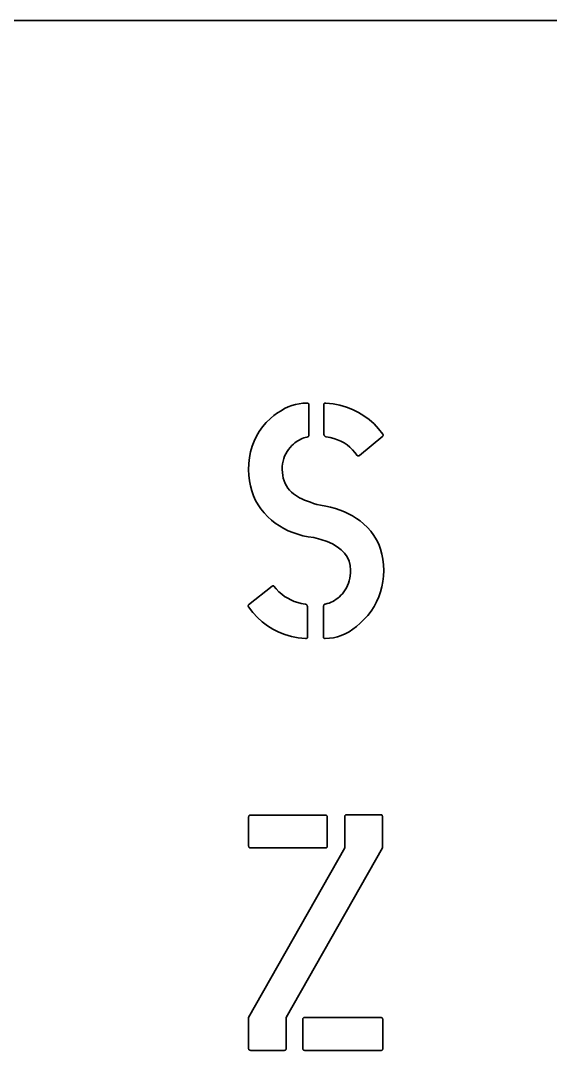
# Model space of a CAD drawing. Extents: x 10 to 410, y -69 to 348.
# Drawn here: x 153 to 198, y 261 to 348.5 of the extents above; entities that cross this region are included whole.
import ezdxf

# ---------------------------------------------------------------- set-up
doc = ezdxf.new("R2010")
doc.units = 0

msp = doc.modelspace()

# ---------------------------------------------------------------- linework, layer by layer
at = {"color": 7, "lineweight": 35}
msp.add_line((410, 348.5), (10, 348.5), dxfattribs=at)
at = {"color": 7, "lineweight": 35, "ltscale": 0.008043}
msp.add_line((176.020844, 315.789734), (176.329132, 315.881714), dxfattribs=at)
at = {"color": 7, "lineweight": 35, "ltscale": 0.007922}
msp.add_line((176.329132, 315.881714), (176.63913, 315.947449), dxfattribs=at)
at = {"color": 7, "lineweight": 35, "ltscale": 0.007855}
msp.add_line((176.63913, 315.947449), (176.950851, 315.986877), dxfattribs=at)
at = {"color": 7, "lineweight": 35, "ltscale": 0.007843}
msp.add_line((176.950851, 315.986877), (177.264282, 316), dxfattribs=at)
at = {"color": 7, "lineweight": 35, "ltscale": 0.00095}
msp.add_line((177.264282, 316), (177.302277, 315.99884), dxfattribs=at)
at = {"color": 7, "lineweight": 35, "ltscale": 0.000854}
msp.add_line((177.302277, 315.99884), (177.336273, 315.995422), dxfattribs=at)
at = {"color": 7, "lineweight": 35, "ltscale": 0.000763}
msp.add_line((177.336273, 315.995422), (177.366272, 315.989716), dxfattribs=at)
at = {"color": 7, "lineweight": 35, "ltscale": 0.00068}
for p, q in [((177.366272, 315.989716), (177.392273, 315.98172)), ((177.464279, 313.257141), (177.462555, 313.22998)), ((181.750854, 311.532593), (181.724854, 311.524567)), ((183.719711, 280.912842), (183.721436, 280.885712)), ((178.919998, 278.201721), (178.892853, 278.200012)), ((183.634293, 261.001709), (183.607147, 261))]:
    msp.add_line(p, q, dxfattribs=at)
at = {"color": 7, "lineweight": 35, "ltscale": 0.000607}
for p, q in [((177.392273, 315.98172), (177.414276, 315.971436)), ((178.791428, 298.893738), (178.812851, 298.905151))]:
    msp.add_line(p, q, dxfattribs=at)
at = {"color": 7, "lineweight": 35, "ltscale": 0.000549}
msp.add_line((177.414276, 315.971436), (177.432281, 315.958862), dxfattribs=at)
at = {"color": 7, "lineweight": 35, "ltscale": 0.000511}
msp.add_line((177.432281, 315.958862), (177.446289, 315.944), dxfattribs=at)
at = {"color": 7, "lineweight": 35, "ltscale": 0.000495}
msp.add_line((177.446289, 315.944), (177.456268, 315.92688), dxfattribs=at)
at = {"color": 7, "lineweight": 35, "ltscale": 0.000509}
for p, q in [((177.456268, 315.92688), (177.46228, 315.90741)), ((178.792862, 315.978577), (178.811707, 315.986267)), ((177.307129, 296.021423), (177.288284, 296.013733))]:
    msp.add_line(p, q, dxfattribs=at)
at = {"color": 7, "lineweight": 35, "ltscale": 0.000545}
msp.add_line((177.46228, 315.90741), (177.464279, 315.885712), dxfattribs=at)
at = {"color": 7, "lineweight": 35, "ltscale": 0.065714}
for p, q in [((177.464279, 315.885712), (177.464279, 313.257141)), ((180.521423, 278.200012), (180.521423, 280.828552)), ((172.350006, 261.171448), (172.350006, 263.799988))]:
    msp.add_line(p, q, dxfattribs=at)
at = {"color": 7, "lineweight": 35, "ltscale": 0.000409}
for p, q in [((178.75, 315.914307), (178.751724, 315.930573)), ((178.765427, 315.958008), (178.777435, 315.969147)), ((177.334564, 296.041992), (177.322571, 296.030853)), ((177.350006, 296.085693), (177.348267, 296.069427))]:
    msp.add_line(p, q, dxfattribs=at)
at = {"color": 7, "lineweight": 35, "ltscale": 0.063572}
msp.add_line((178.75, 313.371429), (178.75, 315.914307), dxfattribs=at)
at = {"color": 7, "lineweight": 35, "ltscale": 0.000386}
for p, q in [((178.751724, 315.930573), (178.756851, 315.945129)), ((177.348267, 296.069427), (177.34314, 296.054871))]:
    msp.add_line(p, q, dxfattribs=at)
at = {"color": 7, "lineweight": 35, "ltscale": 0.000387}
for p, q in [((178.756851, 315.945129), (178.765427, 315.958008)), ((177.34314, 296.054871), (177.334564, 296.041992))]:
    msp.add_line(p, q, dxfattribs=at)
at = {"color": 7, "lineweight": 35, "ltscale": 0.000452}
for p, q in [((178.777435, 315.969147), (178.792862, 315.978577)), ((177.322571, 296.030853), (177.307129, 296.021423))]:
    msp.add_line(p, q, dxfattribs=at)
at = {"color": 7, "lineweight": 35, "ltscale": 0.000577}
for p, q in [((178.811707, 315.986267), (178.834, 315.992279)), ((183.75, 313.371429), (183.765427, 313.354279)), ((183.765427, 313.217163), (183.75, 313.200012)), ((177.288284, 296.013733), (177.265991, 296.007721)), ((183.705994, 280.958557), (183.714569, 280.937134)), ((178.965714, 278.215424), (178.94429, 278.206848)), ((183.680008, 261.015442), (183.658569, 261.006866))]:
    msp.add_line(p, q, dxfattribs=at)
at = {"color": 7, "lineweight": 35, "ltscale": 0.000652}
for p, q in [((178.834, 315.992279), (178.859711, 315.996582)), ((177.265991, 296.007721), (177.24028, 296.003418)), ((172.392853, 280.950012), (172.411713, 280.968018)), ((178.985718, 280.957153), (179.003708, 280.938293)), ((180.564285, 280.978577), (180.583145, 280.996582)), ((172.411713, 278.231995), (172.392853, 278.25)), ((176.992859, 263.75), (177.011719, 263.768005)), ((183.699997, 263.757141), (183.718002, 263.738281)), ((172.399994, 261.042847), (172.382004, 261.061707))]:
    msp.add_line(p, q, dxfattribs=at)
at = {"color": 7, "lineweight": 35, "ltscale": 0.000731}
for p, q in [((178.859711, 315.996582), (178.888855, 315.999146)), ((177.24028, 296.003418), (177.211136, 296.000854))]:
    msp.add_line(p, q, dxfattribs=at)
at = {"color": 7, "lineweight": 35, "ltscale": 0.000815}
for p, q in [((178.888855, 315.999146), (178.921432, 316)), ((177.325409, 313.115723), (177.292847, 313.114288)), ((177.211136, 296.000854), (177.178558, 296)), ((183.550003, 281.028564), (183.582581, 281.027161)), ((179.035721, 278.371429), (179.034286, 278.338867))]:
    msp.add_line(p, q, dxfattribs=at)
at = {"color": 7, "lineweight": 35, "ltscale": 0.015329}
msp.add_line((178.921432, 316), (179.530273, 315.927429), dxfattribs=at)
at = {"color": 7, "lineweight": 35, "ltscale": 0.014803}
msp.add_line((179.530273, 315.927429), (180.111145, 315.812561), dxfattribs=at)
at = {"color": 7, "lineweight": 35, "ltscale": 0.009346}
msp.add_line((174.505127, 314.935425), (174.804855, 315.158875), dxfattribs=at)
at = {"color": 7, "lineweight": 35, "ltscale": 0.009005}
msp.add_line((174.804855, 315.158875), (175.106293, 315.356018), dxfattribs=at)
at = {"color": 7, "lineweight": 35, "ltscale": 0.008699}
msp.add_line((175.106293, 315.356018), (175.409424, 315.526855), dxfattribs=at)
at = {"color": 7, "lineweight": 35, "ltscale": 0.008435}
msp.add_line((175.409424, 315.526855), (175.714279, 315.671448), dxfattribs=at)
at = {"color": 7, "lineweight": 35, "ltscale": 0.008215}
msp.add_line((175.714279, 315.671448), (176.020844, 315.789734), dxfattribs=at)
at = {"color": 7, "lineweight": 35, "ltscale": 0.014369}
for p, q in [((180.111145, 315.812561), (180.664001, 315.655426)), ((175.988861, 296.180573), (175.436005, 296.337708))]:
    msp.add_line(p, q, dxfattribs=at)
at = {"color": 7, "lineweight": 35, "ltscale": 0.014037}
msp.add_line((180.664001, 315.655426), (181.188858, 315.455994), dxfattribs=at)
at = {"color": 7, "lineweight": 35, "ltscale": 0.013813}
msp.add_line((181.188858, 315.455994), (181.685699, 315.214294), dxfattribs=at)
at = {"color": 7, "lineweight": 35, "ltscale": 0.013704}
msp.add_line((181.685699, 315.214294), (182.154572, 314.930298), dxfattribs=at)
at = {"color": 7, "lineweight": 35, "ltscale": 0.012013}
msp.add_line((173.538574, 313.98172), (173.854279, 314.343994), dxfattribs=at)
at = {"color": 7, "lineweight": 35, "ltscale": 0.01228}
msp.add_line((173.854279, 314.343994), (174.207138, 314.68573), dxfattribs=at)
at = {"color": 7, "lineweight": 35, "ltscale": 0.009719}
msp.add_line((174.207138, 314.68573), (174.505127, 314.935425), dxfattribs=at)
at = {"color": 7, "lineweight": 35, "ltscale": 0.013712}
msp.add_line((182.154572, 314.930298), (182.595428, 314.604004), dxfattribs=at)
at = {"color": 7, "lineweight": 35, "ltscale": 0.013836}
msp.add_line((182.595428, 314.604004), (183.008286, 314.235413), dxfattribs=at)
at = {"color": 7, "lineweight": 35, "ltscale": 0.014073}
msp.add_line((183.008286, 314.235413), (183.393127, 313.824585), dxfattribs=at)
at = {"color": 7, "lineweight": 35, "ltscale": 0.011754}
msp.add_line((173.018555, 313.195435), (173.259995, 313.598877), dxfattribs=at)
at = {"color": 7, "lineweight": 35, "ltscale": 0.011837}
msp.add_line((173.259995, 313.598877), (173.538574, 313.98172), dxfattribs=at)
at = {"color": 7, "lineweight": 35, "ltscale": 0.0011}
msp.add_line((178.757141, 313.328003), (178.75, 313.371429), dxfattribs=at)
at = {"color": 7, "lineweight": 35, "ltscale": 0.001004}
for p, q in [((178.767151, 313.289124), (178.757141, 313.328003)), ((177.332855, 298.768005), (177.342865, 298.729126))]:
    msp.add_line(p, q, dxfattribs=at)
at = {"color": 7, "lineweight": 35, "ltscale": 0.000915}
msp.add_line((178.779999, 313.254852), (178.767151, 313.289124), dxfattribs=at)
at = {"color": 7, "lineweight": 35, "ltscale": 0.00084}
for p, q in [((178.795715, 313.225159), (178.779999, 313.254852)), ((177.304291, 298.832001), (177.319992, 298.802307))]:
    msp.add_line(p, q, dxfattribs=at)
at = {"color": 7, "lineweight": 35, "ltscale": 0.01442}
msp.add_line((183.393127, 313.824585), (183.75, 313.371429), dxfattribs=at)
at = {"color": 7, "lineweight": 35, "ltscale": 0.000523}
for p, q in [((183.765427, 313.354279), (183.77742, 313.337158)), ((183.77742, 313.234283), (183.765427, 313.217163))]:
    msp.add_line(p, q, dxfattribs=at)
at = {"color": 7, "lineweight": 35, "ltscale": 0.000479}
for p, q in [((183.77742, 313.337158), (183.785995, 313.320007)), ((183.785995, 313.251434), (183.77742, 313.234283))]:
    msp.add_line(p, q, dxfattribs=at)
at = {"color": 7, "lineweight": 35, "ltscale": 0.000448}
msp.add_line((183.785995, 313.320007), (183.791138, 313.302856), dxfattribs=at)
at = {"color": 7, "lineweight": 35, "ltscale": 0.000447}
msp.add_line((183.791138, 313.268555), (183.785995, 313.251434), dxfattribs=at)
at = {"color": 7, "lineweight": 35, "ltscale": 0.000431}
for p, q in [((183.791138, 313.302856), (183.792862, 313.285706)), ((183.792862, 313.285706), (183.791138, 313.268555))]:
    msp.add_line(p, q, dxfattribs=at)
at = {"color": 7, "lineweight": 35, "ltscale": 0.011874}
msp.add_line((172.647141, 312.326843), (172.81427, 312.771423), dxfattribs=at)
at = {"color": 7, "lineweight": 35, "ltscale": 0.011766}
msp.add_line((172.81427, 312.771423), (173.018555, 313.195435), dxfattribs=at)
at = {"color": 7, "lineweight": 35, "ltscale": 0.005688}
msp.add_line((176.035706, 312.399994), (175.878281, 312.235718), dxfattribs=at)
at = {"color": 7, "lineweight": 35, "ltscale": 0.004081}
msp.add_line((176.156281, 312.51001), (176.035706, 312.399994), dxfattribs=at)
at = {"color": 7, "lineweight": 35, "ltscale": 0.003961}
msp.add_line((176.277985, 312.61145), (176.156281, 312.51001), dxfattribs=at)
at = {"color": 7, "lineweight": 35, "ltscale": 0.00385}
msp.add_line((176.400848, 312.704285), (176.277985, 312.61145), dxfattribs=at)
at = {"color": 7, "lineweight": 35, "ltscale": 0.003749}
msp.add_line((176.524857, 312.788574), (176.400848, 312.704285), dxfattribs=at)
at = {"color": 7, "lineweight": 35, "ltscale": 0.003656}
msp.add_line((176.649994, 312.864288), (176.524857, 312.788574), dxfattribs=at)
at = {"color": 7, "lineweight": 35, "ltscale": 0.003575}
msp.add_line((176.776276, 312.931427), (176.649994, 312.864288), dxfattribs=at)
at = {"color": 7, "lineweight": 35, "ltscale": 0.003506}
msp.add_line((176.903717, 312.98999), (176.776276, 312.931427), dxfattribs=at)
at = {"color": 7, "lineweight": 35, "ltscale": 0.003449}
msp.add_line((177.032288, 313.039978), (176.903717, 312.98999), dxfattribs=at)
at = {"color": 7, "lineweight": 35, "ltscale": 0.003404}
msp.add_line((177.161987, 313.081421), (177.032288, 313.039978), dxfattribs=at)
at = {"color": 7, "lineweight": 35, "ltscale": 0.003373}
msp.add_line((177.292847, 313.114288), (177.161987, 313.081421), dxfattribs=at)
at = {"color": 7, "lineweight": 35, "ltscale": 0.000736}
for p, q in [((177.354553, 313.119995), (177.325409, 313.115723)), ((178.887146, 313.151978), (178.860001, 313.163422)), ((177.21286, 298.905151), (177.23999, 298.893738)), ((183.582581, 281.027161), (183.61171, 281.022858)), ((183.748566, 261.138855), (183.744293, 261.109711))]:
    msp.add_line(p, q, dxfattribs=at)
at = {"color": 7, "lineweight": 35, "ltscale": 0.000667}
for p, q in [((177.38028, 313.127136), (177.354553, 313.119995)), ((183.61171, 281.022858), (183.637436, 281.015717)), ((179.029999, 278.309692), (179.022858, 278.283997)), ((183.744293, 261.109711), (183.737152, 261.083984))]:
    msp.add_line(p, q, dxfattribs=at)
at = {"color": 7, "lineweight": 35, "ltscale": 0.000611}
for p, q in [((177.402557, 313.137146), (177.38028, 313.127136)), ((178.837143, 296.000854), (178.812851, 296.003418)), ((183.637436, 281.015717), (183.659714, 281.005707)), ((183.737152, 261.083984), (183.727142, 261.061707))]:
    msp.add_line(p, q, dxfattribs=at)
at = {"color": 7, "lineweight": 35, "ltscale": 0.000571}
for p, q in [((177.421417, 313.149994), (177.402557, 313.137146)), ((181.700562, 311.51886), (181.677994, 311.515442)), ((183.659714, 281.005707), (183.678574, 280.992859)), ((179.012863, 278.261719), (179, 278.242859)), ((183.727142, 261.061707), (183.714294, 261.042847))]:
    msp.add_line(p, q, dxfattribs=at)
at = {"color": 7, "lineweight": 35, "ltscale": 0.000551}
for p, q in [((177.436859, 313.16571), (177.421417, 313.149994)), ((183.678574, 280.992859), (183.694, 280.977142)), ((179, 278.242859), (178.984283, 278.227417))]:
    msp.add_line(p, q, dxfattribs=at)
at = {"color": 7, "lineweight": 35, "ltscale": 0.000552}
msp.add_line((177.448853, 313.184265), (177.436859, 313.16571), dxfattribs=at)
at = {"color": 7, "lineweight": 35, "ltscale": 0.000578}
msp.add_line((177.457428, 313.205719), (177.448853, 313.184265), dxfattribs=at)
at = {"color": 7, "lineweight": 35, "ltscale": 0.00062}
for p, q in [((177.462555, 313.22998), (177.457428, 313.205719)), ((183.658569, 261.006866), (183.634293, 261.001709))]:
    msp.add_line(p, q, dxfattribs=at)
at = {"color": 7, "lineweight": 35, "ltscale": 0.000782}
for p, q in [((178.814285, 313.200012), (178.795715, 313.225159)), ((177.285706, 298.857147), (177.304291, 298.832001))]:
    msp.add_line(p, q, dxfattribs=at)
at = {"color": 7, "lineweight": 35, "ltscale": 0.000742}
for p, q in [((178.835709, 313.179443), (178.814285, 313.200012)), ((177.264282, 298.877716), (177.285706, 298.857147))]:
    msp.add_line(p, q, dxfattribs=at)
at = {"color": 7, "lineweight": 35, "ltscale": 0.000727}
for p, q in [((178.860001, 313.163422), (178.835709, 313.179443)), ((177.23999, 298.893738), (177.264282, 298.877716))]:
    msp.add_line(p, q, dxfattribs=at)
at = {"color": 7, "lineweight": 35, "ltscale": 0.000769}
for p, q in [((178.917145, 313.145142), (178.887146, 313.151978)), ((177.182861, 298.911987), (177.21286, 298.905151))]:
    msp.add_line(p, q, dxfattribs=at)
at = {"color": 7, "lineweight": 35, "ltscale": 0.000823}
msp.add_line((178.949997, 313.142853), (178.917145, 313.145142), dxfattribs=at)
at = {"color": 7, "lineweight": 35, "ltscale": 0.008515}
msp.add_line((179.284851, 313.080566), (178.949997, 313.142853), dxfattribs=at)
at = {"color": 7, "lineweight": 35, "ltscale": 0.008243}
msp.add_line((179.603714, 312.996582), (179.284851, 313.080566), dxfattribs=at)
at = {"color": 7, "lineweight": 35, "ltscale": 0.008019}
msp.add_line((179.90657, 312.890869), (179.603714, 312.996582), dxfattribs=at)
at = {"color": 7, "lineweight": 35, "ltscale": 0.007847}
msp.add_line((180.193436, 312.763428), (179.90657, 312.890869), dxfattribs=at)
at = {"color": 7, "lineweight": 35, "ltscale": 0.00773}
msp.add_line((180.464279, 312.614288), (180.193436, 312.763428), dxfattribs=at)
at = {"color": 7, "lineweight": 35, "ltscale": 0.007671}
msp.add_line((180.719147, 312.44342), (180.464279, 312.614288), dxfattribs=at)
at = {"color": 7, "lineweight": 35, "ltscale": 0.00767}
msp.add_line((180.958008, 312.250854), (180.719147, 312.44342), dxfattribs=at)
at = {"color": 7, "lineweight": 35, "ltscale": 0.064385}
msp.add_line((183.75, 313.200012), (181.778564, 311.542847), dxfattribs=at)
at = {"color": 7, "lineweight": 35, "ltscale": 0.012363}
msp.add_line((172.424286, 311.375977), (172.517136, 311.861694), dxfattribs=at)
at = {"color": 7, "lineweight": 35, "ltscale": 0.012074}
msp.add_line((172.517136, 311.861694), (172.647141, 312.326843), dxfattribs=at)
at = {"color": 7, "lineweight": 35, "ltscale": 0.005462}
msp.add_line((175.505432, 311.691406), (175.414276, 311.492859), dxfattribs=at)
at = {"color": 7, "lineweight": 35, "ltscale": 0.00546}
msp.add_line((175.613129, 311.881409), (175.505432, 311.691406), dxfattribs=at)
at = {"color": 7, "lineweight": 35, "ltscale": 0.005499}
msp.add_line((175.737427, 312.062866), (175.613129, 311.881409), dxfattribs=at)
at = {"color": 7, "lineweight": 35, "ltscale": 0.005574}
msp.add_line((175.878281, 312.235718), (175.737427, 312.062866), dxfattribs=at)
at = {"color": 7, "lineweight": 35, "ltscale": 0.007729}
msp.add_line((181.180862, 312.03656), (180.958008, 312.250854), dxfattribs=at)
at = {"color": 7, "lineweight": 35, "ltscale": 0.007845}
msp.add_line((181.387711, 311.800568), (181.180862, 312.03656), dxfattribs=at)
at = {"color": 7, "lineweight": 35, "ltscale": 0.008017}
msp.add_line((181.578568, 311.542847), (181.387711, 311.800568), dxfattribs=at)
at = {"color": 7, "lineweight": 35, "ltscale": 0.0004}
msp.add_line((181.590851, 311.532593), (181.578568, 311.542847), dxfattribs=at)
at = {"color": 7, "lineweight": 35, "ltscale": 0.000404}
msp.add_line((181.604858, 311.524567), (181.590851, 311.532593), dxfattribs=at)
at = {"color": 7, "lineweight": 35, "ltscale": 0.000418}
for p, q in [((181.620575, 311.51886), (181.604858, 311.524567)), ((174.383148, 300.475433), (174.398849, 300.48114))]:
    msp.add_line(p, q, dxfattribs=at)
at = {"color": 7, "lineweight": 35, "ltscale": 0.000444}
msp.add_line((181.638, 311.515442), (181.620575, 311.51886), dxfattribs=at)
at = {"color": 7, "lineweight": 35, "ltscale": 0.00048}
msp.add_line((181.65715, 311.514282), (181.638, 311.515442), dxfattribs=at)
at = {"color": 7, "lineweight": 35, "ltscale": 0.000522}
msp.add_line((181.677994, 311.515442), (181.65715, 311.514282), dxfattribs=at)
at = {"color": 7, "lineweight": 35, "ltscale": 0.000624}
msp.add_line((181.724854, 311.524567), (181.700562, 311.51886), dxfattribs=at)
at = {"color": 7, "lineweight": 35, "ltscale": 0.000739}
msp.add_line((181.778564, 311.542847), (181.750854, 311.532593), dxfattribs=at)
at = {"color": 7, "lineweight": 35, "ltscale": 0.01318}
msp.add_line((172.350006, 310.342834), (172.368561, 310.86972), dxfattribs=at)
at = {"color": 7, "lineweight": 35, "ltscale": 0.012733}
msp.add_line((172.368561, 310.86972), (172.424286, 311.375977), dxfattribs=at)
at = {"color": 7, "lineweight": 35, "ltscale": 0.005854}
msp.add_line((175.24028, 310.845703), (175.215424, 310.612854), dxfattribs=at)
at = {"color": 7, "lineweight": 35, "ltscale": 0.005702}
msp.add_line((175.281708, 311.070007), (175.24028, 310.845703), dxfattribs=at)
at = {"color": 7, "lineweight": 35, "ltscale": 0.005584}
msp.add_line((175.339722, 311.285706), (175.281708, 311.070007), dxfattribs=at)
at = {"color": 7, "lineweight": 35, "ltscale": 0.005504}
msp.add_line((175.414276, 311.492859), (175.339722, 311.285706), dxfattribs=at)
at = {"color": 7, "lineweight": 35, "ltscale": 0.011935}
msp.add_line((172.366272, 309.865723), (172.350006, 310.342834), dxfattribs=at)
at = {"color": 7, "lineweight": 35, "ltscale": 0.011565}
msp.add_line((172.415131, 309.405701), (172.366272, 309.865723), dxfattribs=at)
at = {"color": 7, "lineweight": 35, "ltscale": 0.006039}
msp.add_line((175.215424, 310.612854), (175.207138, 310.371429), dxfattribs=at)
at = {"color": 7, "lineweight": 35, "ltscale": 0.006569}
msp.add_line((175.207138, 310.371429), (175.216858, 310.108856), dxfattribs=at)
at = {"color": 7, "lineweight": 35, "ltscale": 0.006307}
msp.add_line((175.216858, 310.108856), (175.246002, 309.858276), dxfattribs=at)
at = {"color": 7, "lineweight": 35, "ltscale": 0.006086}
msp.add_line((175.246002, 309.858276), (175.294556, 309.61972), dxfattribs=at)
at = {"color": 7, "lineweight": 35, "ltscale": 0.011257}
msp.add_line((172.496567, 308.96286), (172.415131, 309.405701), dxfattribs=at)
at = {"color": 7, "lineweight": 35, "ltscale": 0.011018}
msp.add_line((172.610565, 308.53714), (172.496567, 308.96286), dxfattribs=at)
at = {"color": 7, "lineweight": 35, "ltscale": 0.005914}
msp.add_line((175.294556, 309.61972), (175.362564, 309.393127), dxfattribs=at)
at = {"color": 7, "lineweight": 35, "ltscale": 0.005792}
msp.add_line((175.362564, 309.393127), (175.449997, 309.178589), dxfattribs=at)
at = {"color": 7, "lineweight": 35, "ltscale": 0.005726}
msp.add_line((175.449997, 309.178589), (175.556854, 308.976013), dxfattribs=at)
at = {"color": 7, "lineweight": 35, "ltscale": 0.005716}
msp.add_line((175.556854, 308.976013), (175.683136, 308.785431), dxfattribs=at)
at = {"color": 7, "lineweight": 35, "ltscale": 0.010852}
msp.add_line((172.757141, 308.128571), (172.610565, 308.53714), dxfattribs=at)
at = {"color": 7, "lineweight": 35, "ltscale": 0.010762}
msp.add_line((172.936279, 307.737122), (172.757141, 308.128571), dxfattribs=at)
at = {"color": 7, "lineweight": 35, "ltscale": 0.005762}
msp.add_line((175.683136, 308.785431), (175.828857, 308.606873), dxfattribs=at)
at = {"color": 7, "lineweight": 35, "ltscale": 0.005864}
msp.add_line((175.828857, 308.606873), (175.993988, 308.440308), dxfattribs=at)
at = {"color": 7, "lineweight": 35, "ltscale": 0.006019}
msp.add_line((175.993988, 308.440308), (176.178558, 308.285706), dxfattribs=at)
at = {"color": 7, "lineweight": 35, "ltscale": 0.004717}
msp.add_line((176.178558, 308.285706), (176.329987, 308.173157), dxfattribs=at)
at = {"color": 7, "lineweight": 35, "ltscale": 0.005021}
msp.add_line((176.329987, 308.173157), (176.498566, 308.063995), dxfattribs=at)
at = {"color": 7, "lineweight": 35, "ltscale": 0.005342}
msp.add_line((176.498566, 308.063995), (176.68428, 307.958282), dxfattribs=at)
at = {"color": 7, "lineweight": 35, "ltscale": 0.01075}
msp.add_line((173.147995, 307.362854), (172.936279, 307.737122), dxfattribs=at)
at = {"color": 7, "lineweight": 35, "ltscale": 0.010817}
msp.add_line((173.392273, 307.005707), (173.147995, 307.362854), dxfattribs=at)
at = {"color": 7, "lineweight": 35, "ltscale": 0.00568}
msp.add_line((176.68428, 307.958282), (176.887146, 307.856018), dxfattribs=at)
at = {"color": 7, "lineweight": 35, "ltscale": 0.00603}
msp.add_line((176.887146, 307.856018), (177.107147, 307.757141), dxfattribs=at)
at = {"color": 7, "lineweight": 35, "ltscale": 0.00639}
msp.add_line((177.107147, 307.757141), (177.344284, 307.661713), dxfattribs=at)
at = {"color": 7, "lineweight": 35, "ltscale": 0.006761}
msp.add_line((177.344284, 307.661713), (177.598572, 307.569702), dxfattribs=at)
at = {"color": 7, "lineweight": 35, "ltscale": 0.007138}
msp.add_line((177.598572, 307.569702), (177.869995, 307.48114), dxfattribs=at)
at = {"color": 7, "lineweight": 35, "ltscale": 0.007522}
msp.add_line((177.869995, 307.48114), (178.158569, 307.395996), dxfattribs=at)
at = {"color": 7, "lineweight": 35, "ltscale": 0.007911}
msp.add_line((178.158569, 307.395996), (178.464279, 307.31427), dxfattribs=at)
at = {"color": 7, "lineweight": 35, "ltscale": 0.011091}
msp.add_line((178.464279, 307.31427), (178.902008, 307.242004), dxfattribs=at)
at = {"color": 7, "lineweight": 35, "ltscale": 0.010786}
msp.add_line((178.902008, 307.242004), (179.323715, 307.150879), dxfattribs=at)
at = {"color": 7, "lineweight": 35, "ltscale": 0.010509}
msp.add_line((179.323715, 307.150879), (179.729431, 307.040863), dxfattribs=at)
at = {"color": 7, "lineweight": 35, "ltscale": 0.010961}
msp.add_line((173.669128, 306.66571), (173.392273, 307.005707), dxfattribs=at)
at = {"color": 7, "lineweight": 35, "ltscale": 0.011181}
msp.add_line((173.978577, 306.342834), (173.669128, 306.66571), dxfattribs=at)
at = {"color": 7, "lineweight": 35, "ltscale": 0.010561}
msp.add_line((174.290283, 306.057709), (173.978577, 306.342834), dxfattribs=at)
at = {"color": 7, "lineweight": 35, "ltscale": 0.010262}
msp.add_line((179.729431, 307.040863), (180.119141, 306.911987), dxfattribs=at)
at = {"color": 7, "lineweight": 35, "ltscale": 0.010046}
msp.add_line((180.119141, 306.911987), (180.492859, 306.764282), dxfattribs=at)
at = {"color": 7, "lineweight": 35, "ltscale": 0.009864}
msp.add_line((180.492859, 306.764282), (180.850555, 306.597717), dxfattribs=at)
at = {"color": 7, "lineweight": 35, "ltscale": 0.00972}
msp.add_line((180.850555, 306.597717), (181.192291, 306.412292), dxfattribs=at)
at = {"color": 7, "lineweight": 35, "ltscale": 0.009612}
msp.add_line((181.192291, 306.412292), (181.51799, 306.208008), dxfattribs=at)
at = {"color": 7, "lineweight": 35, "ltscale": 0.01051}
for p, q in [((174.61972, 305.79657), (174.290283, 306.057709)), ((174.966858, 305.559448), (174.61972, 305.79657))]:
    msp.add_line(p, q, dxfattribs=at)
at = {"color": 7, "lineweight": 35, "ltscale": 0.010564}
msp.add_line((175.331711, 305.346283), (174.966858, 305.559448), dxfattribs=at)
at = {"color": 7, "lineweight": 35, "ltscale": 0.009543}
msp.add_line((181.51799, 306.208008), (181.827713, 305.984863), dxfattribs=at)
at = {"color": 7, "lineweight": 35, "ltscale": 0.009514}
msp.add_line((181.827713, 305.984863), (182.121429, 305.742859), dxfattribs=at)
at = {"color": 7, "lineweight": 35, "ltscale": 0.011192}
msp.add_line((182.121429, 305.742859), (182.447144, 305.43573), dxfattribs=at)
at = {"color": 7, "lineweight": 35, "ltscale": 0.010953}
msp.add_line((182.447144, 305.43573), (182.738571, 305.108582), dxfattribs=at)
at = {"color": 7, "lineweight": 35, "ltscale": 0.010669}
msp.add_line((175.714279, 305.157166), (175.331711, 305.346283), dxfattribs=at)
at = {"color": 7, "lineweight": 35, "ltscale": 0.010825}
msp.add_line((176.114563, 304.992004), (175.714279, 305.157166), dxfattribs=at)
at = {"color": 7, "lineweight": 35, "ltscale": 0.01103}
msp.add_line((176.532562, 304.850861), (176.114563, 304.992004), dxfattribs=at)
at = {"color": 7, "lineweight": 35, "ltscale": 0.01128}
msp.add_line((176.968277, 304.733704), (176.532562, 304.850861), dxfattribs=at)
at = {"color": 7, "lineweight": 35, "ltscale": 0.011573}
msp.add_line((177.421722, 304.640564), (176.968277, 304.733704), dxfattribs=at)
at = {"color": 7, "lineweight": 35, "ltscale": 0.011904}
msp.add_line((177.892853, 304.571411), (177.421722, 304.640564), dxfattribs=at)
at = {"color": 7, "lineweight": 35, "ltscale": 0.015268}
msp.add_line((178.484573, 304.420288), (177.892853, 304.571411), dxfattribs=at)
at = {"color": 7, "lineweight": 35, "ltscale": 0.010801}
msp.add_line((182.738571, 305.108582), (182.995712, 304.761414), dxfattribs=at)
at = {"color": 7, "lineweight": 35, "ltscale": 0.010737}
msp.add_line((182.995712, 304.761414), (183.218567, 304.394287), dxfattribs=at)
at = {"color": 7, "lineweight": 35, "ltscale": 0.013973}
msp.add_line((179.014008, 304.24115), (178.484573, 304.420288), dxfattribs=at)
at = {"color": 7, "lineweight": 35, "ltscale": 0.012775}
msp.add_line((179.48114, 304.033997), (179.014008, 304.24115), dxfattribs=at)
at = {"color": 7, "lineweight": 35, "ltscale": 0.011705}
msp.add_line((179.886002, 303.798859), (179.48114, 304.033997), dxfattribs=at)
at = {"color": 7, "lineweight": 35, "ltscale": 0.0108}
msp.add_line((180.228577, 303.535706), (179.886002, 303.798859), dxfattribs=at)
at = {"color": 7, "lineweight": 35, "ltscale": 0.010766}
msp.add_line((183.218567, 304.394287), (183.407135, 304.007141), dxfattribs=at)
at = {"color": 7, "lineweight": 35, "ltscale": 0.010885}
msp.add_line((183.407135, 304.007141), (183.561432, 303.600006), dxfattribs=at)
at = {"color": 7, "lineweight": 35, "ltscale": 0.010103}
msp.add_line((180.508865, 303.244568), (180.228577, 303.535706), dxfattribs=at)
at = {"color": 7, "lineweight": 35, "ltscale": 0.009662}
msp.add_line((180.726852, 302.925415), (180.508865, 303.244568), dxfattribs=at)
at = {"color": 7, "lineweight": 35, "ltscale": 0.009512}
msp.add_line((180.882568, 302.578278), (180.726852, 302.925415), dxfattribs=at)
at = {"color": 7, "lineweight": 35, "ltscale": 0.011092}
msp.add_line((183.561432, 303.600006), (183.681427, 303.172852), dxfattribs=at)
at = {"color": 7, "lineweight": 35, "ltscale": 0.011382}
msp.add_line((183.681427, 303.172852), (183.767151, 302.725708), dxfattribs=at)
at = {"color": 7, "lineweight": 35, "ltscale": 0.009665}
msp.add_line((180.975998, 302.203125), (180.882568, 302.578278), dxfattribs=at)
at = {"color": 7, "lineweight": 35, "ltscale": 0.010108}
msp.add_line((181.007141, 301.799988), (180.975998, 302.203125), dxfattribs=at)
at = {"color": 7, "lineweight": 35, "ltscale": 0.011749}
msp.add_line((183.767151, 302.725708), (183.818573, 302.258575), dxfattribs=at)
at = {"color": 7, "lineweight": 35, "ltscale": 0.012186}
msp.add_line((183.818573, 302.258575), (183.835709, 301.771423), dxfattribs=at)
at = {"color": 7, "lineweight": 35, "ltscale": 0.005434}
msp.add_line((180.89743, 300.903992), (180.945435, 301.115997), dxfattribs=at)
at = {"color": 7, "lineweight": 35, "ltscale": 0.005566}
msp.add_line((180.945435, 301.115997), (180.979721, 301.335999), dxfattribs=at)
at = {"color": 7, "lineweight": 35, "ltscale": 0.005723}
msp.add_line((180.979721, 301.335999), (181.00029, 301.563995), dxfattribs=at)
at = {"color": 7, "lineweight": 35, "ltscale": 0.005902}
msp.add_line((181.00029, 301.563995), (181.007141, 301.799988), dxfattribs=at)
at = {"color": 7, "lineweight": 35, "ltscale": 0.011598}
msp.add_line((183.818848, 301.297729), (183.76828, 300.836578), dxfattribs=at)
at = {"color": 7, "lineweight": 35, "ltscale": 0.01185}
msp.add_line((183.835709, 301.771423), (183.818848, 301.297729), dxfattribs=at)
at = {"color": 7, "lineweight": 35, "ltscale": 0.064031}
msp.add_line((172.350006, 298.857147), (174.350006, 300.457153), dxfattribs=at)
at = {"color": 7, "lineweight": 35, "ltscale": 0.000493}
msp.add_line((174.350006, 300.457153), (174.366852, 300.467407), dxfattribs=at)
at = {"color": 7, "lineweight": 35, "ltscale": 0.000454}
msp.add_line((174.366852, 300.467407), (174.383148, 300.475433), dxfattribs=at)
at = {"color": 7, "lineweight": 35, "ltscale": 0.000388}
msp.add_line((174.398849, 300.48114), (174.414001, 300.484558), dxfattribs=at)
at = {"color": 7, "lineweight": 35, "ltscale": 0.000365}
msp.add_line((174.414001, 300.484558), (174.428558, 300.485718), dxfattribs=at)
at = {"color": 7, "lineweight": 35, "ltscale": 0.000351}
for p, q in [((174.428558, 300.485718), (174.442566, 300.484558)), ((174.455994, 300.48114), (174.468842, 300.475433))]:
    msp.add_line(p, q, dxfattribs=at)
at = {"color": 7, "lineweight": 35, "ltscale": 0.000346}
msp.add_line((174.442566, 300.484558), (174.455994, 300.48114), dxfattribs=at)
at = {"color": 7, "lineweight": 35, "ltscale": 0.000367}
msp.add_line((174.468842, 300.475433), (174.48114, 300.467407), dxfattribs=at)
at = {"color": 7, "lineweight": 35, "ltscale": 0.000389}
msp.add_line((174.48114, 300.467407), (174.492859, 300.457153), dxfattribs=at)
at = {"color": 7, "lineweight": 35, "ltscale": 0.008228}
msp.add_line((174.492859, 300.457153), (174.704559, 300.205139), dxfattribs=at)
at = {"color": 7, "lineweight": 35, "ltscale": 0.008027}
msp.add_line((174.704559, 300.205139), (174.928284, 299.974854), dxfattribs=at)
at = {"color": 7, "lineweight": 35, "ltscale": 0.005194}
msp.add_line((180.451721, 299.963989), (180.568283, 300.135986), dxfattribs=at)
at = {"color": 7, "lineweight": 35, "ltscale": 0.005183}
msp.add_line((180.568283, 300.135986), (180.671143, 300.315979), dxfattribs=at)
at = {"color": 7, "lineweight": 35, "ltscale": 0.005202}
msp.add_line((180.671143, 300.315979), (180.760284, 300.503998), dxfattribs=at)
at = {"color": 7, "lineweight": 35, "ltscale": 0.005251}
msp.add_line((180.760284, 300.503998), (180.835709, 300.700012), dxfattribs=at)
at = {"color": 7, "lineweight": 35, "ltscale": 0.005328}
msp.add_line((180.835709, 300.700012), (180.89743, 300.903992), dxfattribs=at)
at = {"color": 7, "lineweight": 35, "ltscale": 0.011292}
msp.add_line((183.68399, 300.388), (183.565994, 299.951996), dxfattribs=at)
at = {"color": 7, "lineweight": 35, "ltscale": 0.011411}
msp.add_line((183.76828, 300.836578), (183.68399, 300.388), dxfattribs=at)
at = {"color": 7, "lineweight": 35, "ltscale": 0.007868}
msp.add_line((174.928284, 299.974854), (175.164001, 299.766296), dxfattribs=at)
at = {"color": 7, "lineweight": 35, "ltscale": 0.007758}
msp.add_line((175.164001, 299.766296), (175.411713, 299.579407), dxfattribs=at)
at = {"color": 7, "lineweight": 35, "ltscale": 0.007694}
msp.add_line((175.411713, 299.579407), (175.671417, 299.414307), dxfattribs=at)
at = {"color": 7, "lineweight": 35, "ltscale": 0.007682}
msp.add_line((175.671417, 299.414307), (175.943146, 299.270874), dxfattribs=at)
at = {"color": 7, "lineweight": 35, "ltscale": 0.007718}
msp.add_line((175.943146, 299.270874), (176.226852, 299.149139), dxfattribs=at)
at = {"color": 7, "lineweight": 35, "ltscale": 0.004274}
msp.add_line((179.65715, 299.235718), (179.800293, 299.329163), dxfattribs=at)
at = {"color": 7, "lineweight": 35, "ltscale": 0.004307}
msp.add_line((179.800293, 299.329163), (179.938293, 299.432281), dxfattribs=at)
at = {"color": 7, "lineweight": 35, "ltscale": 0.004358}
msp.add_line((179.938293, 299.432281), (180.071136, 299.545135), dxfattribs=at)
at = {"color": 7, "lineweight": 35, "ltscale": 0.004426}
msp.add_line((180.071136, 299.545135), (180.198853, 299.667725), dxfattribs=at)
at = {"color": 7, "lineweight": 35, "ltscale": 0.004508}
msp.add_line((180.198853, 299.667725), (180.321426, 299.799988), dxfattribs=at)
at = {"color": 7, "lineweight": 35, "ltscale": 0.005236}
msp.add_line((180.321426, 299.799988), (180.451721, 299.963989), dxfattribs=at)
at = {"color": 7, "lineweight": 35, "ltscale": 0.011269}
msp.add_line((183.414291, 299.528564), (183.228851, 299.117737), dxfattribs=at)
at = {"color": 7, "lineweight": 35, "ltscale": 0.011245}
msp.add_line((183.565994, 299.951996), (183.414291, 299.528564), dxfattribs=at)
at = {"color": 7, "lineweight": 35, "ltscale": 0.000279}
for p, q in [((172.321411, 298.771423), (172.321716, 298.782593)), ((172.321716, 298.760284), (172.321411, 298.771423))]:
    msp.add_line(p, q, dxfattribs=at)
at = {"color": 7, "lineweight": 35, "ltscale": 0.000265}
msp.add_line((172.321716, 298.782593), (172.322571, 298.793152), dxfattribs=at)
at = {"color": 7, "lineweight": 35, "ltscale": 0.000266}
msp.add_line((172.322571, 298.749695), (172.321716, 298.760284), dxfattribs=at)
at = {"color": 7, "lineweight": 35, "ltscale": 0.000253}
msp.add_line((172.322571, 298.793152), (172.324005, 298.803162), dxfattribs=at)
at = {"color": 7, "lineweight": 35, "ltscale": 0.000252}
msp.add_line((172.324005, 298.739716), (172.322571, 298.749695), dxfattribs=at)
at = {"color": 7, "lineweight": 35, "ltscale": 0.00024}
msp.add_line((172.324005, 298.803162), (172.325989, 298.812561), dxfattribs=at)
at = {"color": 7, "lineweight": 35, "ltscale": 0.000241}
msp.add_line((172.325989, 298.730286), (172.324005, 298.739716), dxfattribs=at)
at = {"color": 7, "lineweight": 35, "ltscale": 0.00023}
for p, q in [((172.325989, 298.812561), (172.328568, 298.821411)), ((172.328568, 298.721436), (172.325989, 298.730286))]:
    msp.add_line(p, q, dxfattribs=at)
at = {"color": 7, "lineweight": 35, "ltscale": 0.000222}
for p, q in [((172.328568, 298.821411), (172.331711, 298.829712)), ((172.331711, 298.713135), (172.328568, 298.721436))]:
    msp.add_line(p, q, dxfattribs=at)
at = {"color": 7, "lineweight": 35, "ltscale": 0.000214}
msp.add_line((172.331711, 298.829712), (172.335419, 298.837433), dxfattribs=at)
at = {"color": 7, "lineweight": 35, "ltscale": 0.000213}
msp.add_line((172.335419, 298.705444), (172.331711, 298.713135), dxfattribs=at)
at = {"color": 7, "lineweight": 35, "ltscale": 0.000208}
for p, q in [((172.335419, 298.837433), (172.339722, 298.844574)), ((172.339722, 298.698303), (172.335419, 298.705444))]:
    msp.add_line(p, q, dxfattribs=at)
at = {"color": 7, "lineweight": 35, "ltscale": 0.000204}
msp.add_line((172.339722, 298.844574), (172.344574, 298.851135), dxfattribs=at)
at = {"color": 7, "lineweight": 35, "ltscale": 0.000205}
msp.add_line((172.344574, 298.691711), (172.339722, 298.698303), dxfattribs=at)
at = {"color": 7, "lineweight": 35, "ltscale": 0.000203}
msp.add_line((172.344574, 298.851135), (172.350006, 298.857147), dxfattribs=at)
at = {"color": 7, "lineweight": 35, "ltscale": 0.000202}
msp.add_line((172.350006, 298.68573), (172.344574, 298.691711), dxfattribs=at)
at = {"color": 7, "lineweight": 35, "ltscale": 0.014737}
msp.add_line((172.706848, 298.216553), (172.350006, 298.68573), dxfattribs=at)
at = {"color": 7, "lineweight": 35, "ltscale": 0.007804}
msp.add_line((176.226852, 299.149139), (176.522568, 299.049133), dxfattribs=at)
at = {"color": 7, "lineweight": 35, "ltscale": 0.007938}
msp.add_line((176.522568, 299.049133), (176.830292, 298.970856), dxfattribs=at)
at = {"color": 7, "lineweight": 35, "ltscale": 0.008117}
msp.add_line((176.830292, 298.970856), (177.149994, 298.914307), dxfattribs=at)
at = {"color": 7, "lineweight": 35, "ltscale": 0.000824}
msp.add_line((177.149994, 298.914307), (177.182861, 298.911987), dxfattribs=at)
at = {"color": 7, "lineweight": 35, "ltscale": 0.000916}
msp.add_line((177.319992, 298.802307), (177.332855, 298.768005), dxfattribs=at)
at = {"color": 7, "lineweight": 35, "ltscale": 0.001099}
msp.add_line((177.342865, 298.729126), (177.350006, 298.68573), dxfattribs=at)
at = {"color": 7, "lineweight": 35, "ltscale": 0.065001}
for p, q in [((177.350006, 298.68573), (177.350006, 296.085693)), ((178.721436, 296.085693), (178.721436, 298.68573))]:
    msp.add_line(p, q, dxfattribs=at)
at = {"color": 7, "lineweight": 35, "ltscale": 0.001085}
msp.add_line((178.721436, 298.68573), (178.722855, 298.729126), dxfattribs=at)
at = {"color": 7, "lineweight": 35, "ltscale": 0.000978}
msp.add_line((178.722855, 298.729126), (178.727142, 298.768005), dxfattribs=at)
at = {"color": 7, "lineweight": 35, "ltscale": 0.000876}
msp.add_line((178.727142, 298.768005), (178.734283, 298.802307), dxfattribs=at)
at = {"color": 7, "lineweight": 35, "ltscale": 0.000783}
msp.add_line((178.734283, 298.802307), (178.744293, 298.832001), dxfattribs=at)
at = {"color": 7, "lineweight": 35, "ltscale": 0.000706}
msp.add_line((178.744293, 298.832001), (178.757141, 298.857147), dxfattribs=at)
at = {"color": 7, "lineweight": 35, "ltscale": 0.000647}
msp.add_line((178.757141, 298.857147), (178.772858, 298.877716), dxfattribs=at)
at = {"color": 7, "lineweight": 35, "ltscale": 0.000613}
msp.add_line((178.772858, 298.877716), (178.791428, 298.893738), dxfattribs=at)
at = {"color": 7, "lineweight": 35, "ltscale": 0.000631}
msp.add_line((178.812851, 298.905151), (178.837143, 298.911987), dxfattribs=at)
at = {"color": 7, "lineweight": 35, "ltscale": 0.000681}
msp.add_line((178.837143, 298.911987), (178.864288, 298.914307), dxfattribs=at)
at = {"color": 7, "lineweight": 35, "ltscale": 0.004368}
msp.add_line((178.864288, 298.914307), (179.033142, 298.959137), dxfattribs=at)
at = {"color": 7, "lineweight": 35, "ltscale": 0.004314}
msp.add_line((179.033142, 298.959137), (179.196854, 299.013733), dxfattribs=at)
at = {"color": 7, "lineweight": 35, "ltscale": 0.004277}
msp.add_line((179.196854, 299.013733), (179.355423, 299.078003), dxfattribs=at)
at = {"color": 7, "lineweight": 35, "ltscale": 0.004259}
msp.add_line((179.355423, 299.078003), (179.508865, 299.151978), dxfattribs=at)
at = {"color": 7, "lineweight": 35, "ltscale": 0.004257}
msp.add_line((179.508865, 299.151978), (179.65715, 299.235718), dxfattribs=at)
at = {"color": 7, "lineweight": 35, "ltscale": 0.01153}
msp.add_line((183.00972, 298.719421), (182.756851, 298.33371), dxfattribs=at)
at = {"color": 7, "lineweight": 35, "ltscale": 0.011365}
msp.add_line((183.228851, 299.117737), (183.00972, 298.719421), dxfattribs=at)
at = {"color": 7, "lineweight": 35, "ltscale": 0.014326}
msp.add_line((173.091705, 297.791992), (172.706848, 298.216553), dxfattribs=at)
at = {"color": 7, "lineweight": 35, "ltscale": 0.014028}
msp.add_line((173.504578, 297.411987), (173.091705, 297.791992), dxfattribs=at)
at = {"color": 7, "lineweight": 35, "ltscale": 0.010865}
msp.add_line((182.149994, 297.600006), (181.839417, 297.296021), dxfattribs=at)
at = {"color": 7, "lineweight": 35, "ltscale": 0.012057}
msp.add_line((182.470291, 297.960571), (182.149994, 297.600006), dxfattribs=at)
at = {"color": 7, "lineweight": 35, "ltscale": 0.011762}
msp.add_line((182.756851, 298.33371), (182.470291, 297.960571), dxfattribs=at)
at = {"color": 7, "lineweight": 35, "ltscale": 0.013849}
msp.add_line((173.945435, 297.076569), (173.504578, 297.411987), dxfattribs=at)
at = {"color": 7, "lineweight": 35, "ltscale": 0.013793}
msp.add_line((174.414276, 296.785706), (173.945435, 297.076569), dxfattribs=at)
at = {"color": 7, "lineweight": 35, "ltscale": 0.013864}
msp.add_line((174.911133, 296.539429), (174.414276, 296.785706), dxfattribs=at)
at = {"color": 7, "lineweight": 35, "ltscale": 0.009596}
msp.add_line((181.206284, 296.783997), (180.883698, 296.575989), dxfattribs=at)
at = {"color": 7, "lineweight": 35, "ltscale": 0.009971}
msp.add_line((181.524857, 297.023987), (181.206284, 296.783997), dxfattribs=at)
at = {"color": 7, "lineweight": 35, "ltscale": 0.010397}
msp.add_line((181.839417, 297.296021), (181.524857, 297.023987), dxfattribs=at)
at = {"color": 7, "lineweight": 35, "ltscale": 0.014058}
msp.add_line((175.436005, 296.337708), (174.911133, 296.539429), dxfattribs=at)
at = {"color": 7, "lineweight": 35, "ltscale": 0.014791}
msp.add_line((176.569702, 296.067993), (175.988861, 296.180573), dxfattribs=at)
at = {"color": 7, "lineweight": 35, "ltscale": 0.015316}
msp.add_line((177.178558, 296), (176.569702, 296.067993), dxfattribs=at)
at = {"color": 7, "lineweight": 35, "ltscale": 0.000408}
msp.add_line((178.722855, 296.069427), (178.721436, 296.085693), dxfattribs=at)
at = {"color": 7, "lineweight": 35, "ltscale": 0.000379}
msp.add_line((178.727142, 296.054871), (178.722855, 296.069427), dxfattribs=at)
at = {"color": 7, "lineweight": 35, "ltscale": 0.000368}
msp.add_line((178.734283, 296.041992), (178.727142, 296.054871), dxfattribs=at)
at = {"color": 7, "lineweight": 35, "ltscale": 0.000374}
msp.add_line((178.744293, 296.030853), (178.734283, 296.041992), dxfattribs=at)
at = {"color": 7, "lineweight": 35, "ltscale": 0.000398}
msp.add_line((178.757141, 296.021423), (178.744293, 296.030853), dxfattribs=at)
at = {"color": 7, "lineweight": 35, "ltscale": 0.000437}
msp.add_line((178.772858, 296.013733), (178.757141, 296.021423), dxfattribs=at)
at = {"color": 7, "lineweight": 35, "ltscale": 0.000488}
msp.add_line((178.791428, 296.007721), (178.772858, 296.013733), dxfattribs=at)
at = {"color": 7, "lineweight": 35, "ltscale": 0.000546}
msp.add_line((178.812851, 296.003418), (178.791428, 296.007721), dxfattribs=at)
at = {"color": 7, "lineweight": 35, "ltscale": 0.000679}
msp.add_line((178.864288, 296), (178.837143, 296.000854), dxfattribs=at)
at = {"color": 7, "lineweight": 35, "ltscale": 0.008674}
msp.add_line((179.210861, 296.015991), (178.864288, 296), dxfattribs=at)
at = {"color": 7, "lineweight": 35, "ltscale": 0.008648}
msp.add_line((179.553436, 296.063995), (179.210861, 296.015991), dxfattribs=at)
at = {"color": 7, "lineweight": 35, "ltscale": 0.008697}
msp.add_line((179.891998, 296.143982), (179.553436, 296.063995), dxfattribs=at)
at = {"color": 7, "lineweight": 35, "ltscale": 0.00882}
msp.add_line((180.226563, 296.255981), (179.891998, 296.143982), dxfattribs=at)
at = {"color": 7, "lineweight": 35, "ltscale": 0.009015}
msp.add_line((180.557144, 296.399994), (180.226563, 296.255981), dxfattribs=at)
at = {"color": 7, "lineweight": 35, "ltscale": 0.009274}
msp.add_line((180.883698, 296.575989), (180.557144, 296.399994), dxfattribs=at)
at = {"color": 7, "lineweight": 35, "ltscale": 0.000779}
msp.add_line((172.356857, 280.872009), (172.365417, 280.901978), dxfattribs=at)
at = {"color": 7, "lineweight": 35, "ltscale": 0.000716}
for p, q in [((172.365417, 280.901978), (172.377426, 280.927979)), ((178.937714, 280.984558), (178.963715, 280.972565)), ((180.536865, 280.930573), (180.548859, 280.956573)), ((172.377426, 278.272003), (172.365417, 278.298004)), ((176.965424, 263.701996), (176.977417, 263.727997)), ((172.447998, 261.015442), (172.421997, 261.027435)), ((176.977417, 261.071991), (176.965424, 261.097992))]:
    msp.add_line(p, q, dxfattribs=at)
at = {"color": 7, "lineweight": 35, "ltscale": 0.000672}
for p, q in [((172.377426, 280.927979), (172.392853, 280.950012)), ((178.963715, 280.972565), (178.985718, 280.957153)), ((180.548859, 280.956573), (180.564285, 280.978577)), ((172.392853, 278.25), (172.377426, 278.272003)), ((176.977417, 263.727997), (176.992859, 263.75)), ((183.677994, 263.772583), (183.699997, 263.757141)), ((172.421997, 261.027435), (172.399994, 261.042847)), ((176.992859, 261.049988), (176.977417, 261.071991))]:
    msp.add_line(p, q, dxfattribs=at)
at = {"color": 7, "lineweight": 35, "ltscale": 0.000657}
for p, q in [((172.411713, 280.968018), (172.43399, 280.981995)), ((180.583145, 280.996582), (180.605423, 281.010559)), ((172.43399, 278.218018), (172.411713, 278.231995))]:
    msp.add_line(p, q, dxfattribs=at)
at = {"color": 7, "lineweight": 35, "ltscale": 0.00069}
for p, q in [((172.43399, 280.981995), (172.459717, 280.992004)), ((179.017715, 280.916016), (179.02771, 280.890289)), ((180.605423, 281.010559), (180.631149, 281.020569)), ((172.459717, 278.208008), (172.43399, 278.218018)), ((177.033997, 263.782013), (177.059723, 263.791992)), ((183.73201, 263.716003), (183.742004, 263.690277)), ((172.367996, 261.083984), (172.358002, 261.109711)), ((177.059723, 261.007996), (177.033997, 261.018005))]:
    msp.add_line(p, q, dxfattribs=at)
at = {"color": 7, "lineweight": 35, "ltscale": 0.000744}
for p, q in [((172.459717, 280.992004), (172.488861, 280.997986)), ((179.02771, 280.890289), (179.033707, 280.861145)), ((172.488861, 278.201996), (172.459717, 278.208008)), ((177.059723, 263.791992), (177.088867, 263.798004)), ((183.742004, 263.690277), (183.748001, 263.661133)), ((172.358002, 261.109711), (172.35199, 261.138855)), ((177.088867, 261.002014), (177.059723, 261.007996))]:
    msp.add_line(p, q, dxfattribs=at)
at = {"color": 7, "lineweight": 35, "ltscale": 0.000816}
for p, q in [((172.488861, 280.997986), (172.521423, 281)), ((180.660278, 281.02655), (180.692856, 281.028564)), ((179.033707, 280.861145), (179.035721, 280.828552)), ((172.521423, 278.200012), (172.488861, 278.201996)), ((177.088867, 263.798004), (177.121429, 263.799988)), ((183.748001, 263.661133), (183.75, 263.628571)), ((172.35199, 261.138855), (172.350006, 261.171448)), ((177.121429, 261), (177.088867, 261.002014)), ((183.75, 261.171448), (183.748566, 261.138855))]:
    msp.add_line(p, q, dxfattribs=at)
at = {"color": 7, "lineweight": 35, "ltscale": 0.157857}
msp.add_line((172.521423, 281), (178.835709, 281), dxfattribs=at)
at = {"color": 7, "lineweight": 35, "ltscale": 0.000951}
for p, q in [((178.835709, 281), (178.873718, 280.998291)), ((172.351715, 278.362), (172.350006, 278.399994)), ((176.949997, 263.600006), (176.951721, 263.638)), ((183.550003, 263.799988), (183.587997, 263.798279)), ((172.549988, 261), (172.511993, 261.001709)), ((175.388, 261.002014), (175.350006, 261))]:
    msp.add_line(p, q, dxfattribs=at)
at = {"color": 7, "lineweight": 35, "ltscale": 0.00086}
for p, q in [((178.873718, 280.998291), (178.907715, 280.993164)), ((180.523148, 280.866577), (180.52829, 280.900574)), ((172.351715, 280.838013), (172.356857, 280.872009)), ((172.356857, 278.328003), (172.351715, 278.362)), ((176.951721, 263.638), (176.956848, 263.671997)), ((183.587997, 263.798279), (183.622009, 263.793152)), ((172.511993, 261.001709), (172.477997, 261.006866)), ((176.956848, 261.127991), (176.951721, 261.161987))]:
    msp.add_line(p, q, dxfattribs=at)
at = {"color": 7, "lineweight": 35, "ltscale": 0.00078}
for p, q in [((178.907715, 280.993164), (178.937714, 280.984558)), ((180.52829, 280.900574), (180.536865, 280.930573)), ((172.365417, 278.298004), (172.356857, 278.328003)), ((176.956848, 263.671997), (176.965424, 263.701996)), ((183.622009, 263.793152), (183.652008, 263.784576)), ((172.477997, 261.006866), (172.447998, 261.015442)), ((176.965424, 261.097992), (176.956848, 261.127991))]:
    msp.add_line(p, q, dxfattribs=at)
at = {"color": 7, "lineweight": 35, "ltscale": 0.000658}
for p, q in [((179.003708, 280.938293), (179.017715, 280.916016)), ((177.011719, 263.768005), (177.033997, 263.782013)), ((183.718002, 263.738281), (183.73201, 263.716003)), ((172.382004, 261.061707), (172.367996, 261.083984)), ((177.033997, 261.018005), (177.011719, 261.032013))]:
    msp.add_line(p, q, dxfattribs=at)
at = {"color": 7, "lineweight": 35, "ltscale": 0.000743}
msp.add_line((180.631149, 281.020569), (180.660278, 281.02655), dxfattribs=at)
at = {"color": 7, "lineweight": 35, "ltscale": 0.071429}
msp.add_line((180.692856, 281.028564), (183.550003, 281.028564), dxfattribs=at)
at = {"color": 7, "lineweight": 35, "ltscale": 0.000553}
for p, q in [((183.694, 280.977142), (183.705994, 280.958557)), ((178.984283, 278.227417), (178.965714, 278.215424)), ((183.698578, 261.027435), (183.680008, 261.015442))]:
    msp.add_line(p, q, dxfattribs=at)
at = {"color": 7, "lineweight": 35, "ltscale": 0.000621}
for p, q in [((183.714569, 280.937134), (183.719711, 280.912842)), ((178.94429, 278.206848), (178.919998, 278.201721))]:
    msp.add_line(p, q, dxfattribs=at)
at = {"color": 7, "lineweight": 35, "ltscale": 0.067142}
msp.add_line((183.721436, 280.885712), (183.721436, 278.200012), dxfattribs=at)
at = {"color": 7, "lineweight": 35, "ltscale": 0.000952}
for p, q in [((172.350006, 280.799988), (172.351715, 280.838013)), ((180.521423, 280.828552), (180.523148, 280.866577)), ((175.549988, 261.200012), (175.548004, 261.161987)), ((176.951721, 261.161987), (176.949997, 261.200012))]:
    msp.add_line(p, q, dxfattribs=at)
at = {"color": 7, "lineweight": 35, "ltscale": 0.06}
for p, q in [((172.350006, 278.399994), (172.350006, 280.799988)), ((176.949997, 261.200012), (176.949997, 263.600006))]:
    msp.add_line(p, q, dxfattribs=at)
at = {"color": 7, "lineweight": 35, "ltscale": 0.061428}
for p, q in [((179.035721, 280.828552), (179.035721, 278.371429)), ((183.75, 263.628571), (183.75, 261.171448))]:
    msp.add_line(p, q, dxfattribs=at)
at = {"color": 7, "lineweight": 35, "ltscale": 0.00061}
msp.add_line((179.022858, 278.283997), (179.012863, 278.261719), dxfattribs=at)
at = {"color": 7, "lineweight": 35, "ltscale": 0.000737}
msp.add_line((179.034286, 278.338867), (179.029999, 278.309692), dxfattribs=at)
at = {"color": 7, "lineweight": 35, "ltscale": 0.413924}
for p, q in [((172.350006, 263.799988), (180.521423, 278.200012)), ((183.721436, 278.200012), (175.549988, 263.799988))]:
    msp.add_line(p, q, dxfattribs=at)
at = {"color": 7, "lineweight": 35, "ltscale": 0.159286}
msp.add_line((178.892853, 278.200012), (172.521423, 278.200012), dxfattribs=at)
at = {"color": 7, "lineweight": 35, "ltscale": 0.064999}
msp.add_line((175.549988, 263.799988), (175.549988, 261.200012), dxfattribs=at)
at = {"color": 7, "lineweight": 35, "ltscale": 0.160714}
msp.add_line((177.121429, 263.799988), (183.550003, 263.799988), dxfattribs=at)
at = {"color": 7, "lineweight": 35, "ltscale": 0.000715}
msp.add_line((183.652008, 263.784576), (183.677994, 263.772583), dxfattribs=at)
at = {"color": 7, "lineweight": 35, "ltscale": 0.07}
msp.add_line((175.350006, 261), (172.549988, 261), dxfattribs=at)
at = {"color": 7, "lineweight": 35, "ltscale": 0.000863}
for p, q in [((175.421997, 261.007996), (175.388, 261.002014)), ((175.548004, 261.161987), (175.542007, 261.127991))]:
    msp.add_line(p, q, dxfattribs=at)
at = {"color": 7, "lineweight": 35, "ltscale": 0.000791}
for p, q in [((175.451996, 261.018005), (175.421997, 261.007996)), ((175.542007, 261.127991), (175.531998, 261.097992))]:
    msp.add_line(p, q, dxfattribs=at)
at = {"color": 7, "lineweight": 35, "ltscale": 0.000738}
for p, q in [((175.477997, 261.032013), (175.451996, 261.018005)), ((175.531998, 261.097992), (175.518005, 261.071991))]:
    msp.add_line(p, q, dxfattribs=at)
at = {"color": 7, "lineweight": 35, "ltscale": 0.00071}
msp.add_line((175.5, 261.049988), (175.477997, 261.032013), dxfattribs=at)
at = {"color": 7, "lineweight": 35, "ltscale": 0.000711}
msp.add_line((175.518005, 261.071991), (175.5, 261.049988), dxfattribs=at)
at = {"color": 7, "lineweight": 35, "ltscale": 0.000651}
msp.add_line((177.011719, 261.032013), (176.992859, 261.049988), dxfattribs=at)
at = {"color": 7, "lineweight": 35, "ltscale": 0.162143}
msp.add_line((183.607147, 261), (177.121429, 261), dxfattribs=at)
at = {"color": 7, "lineweight": 35, "ltscale": 0.00055}
msp.add_line((183.714294, 261.042847), (183.698578, 261.027435), dxfattribs=at)

doc.saveas('drawing.dxf')
